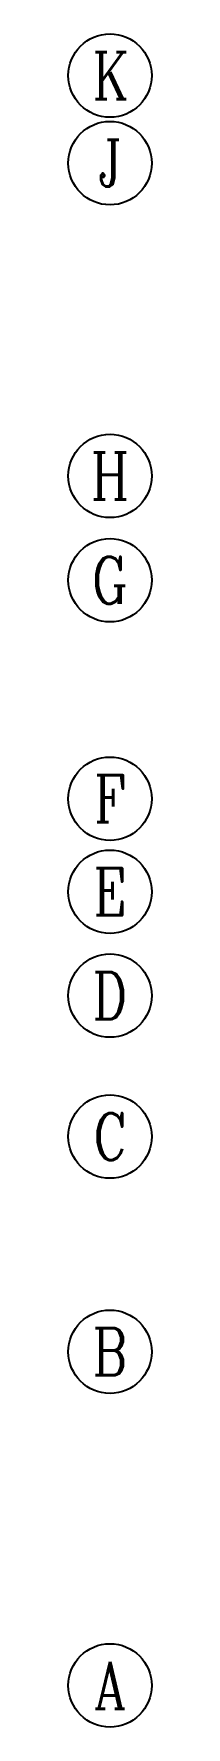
# Model space of a CAD drawing. Header units: metres. Extents: x 0 to 435, y 0 to 273.
# Drawn here: x 318.86 to 320.06, y 22.22 to 46.58 of the extents above; entities that cross this region are included whole.
import ezdxf
from ezdxf.enums import TextEntityAlignment as Align

# ---------------------------------------------------------------- set-up
doc = ezdxf.new("R2010")
doc.units = ezdxf.units.M
doc.header["$MEASUREMENT"] = 0
doc.layers.add('YQ_AXIS', color=3, linetype='Continuous')
doc.styles.add('YQ_AXIS', font='COMPLEX.SHX', dxfattribs={"width": 0.8, "bigfont": 'GBCBIG.SHX'})

msp = doc.modelspace()

# ---------------------------------------------------------------- linework, layer by layer
at = {"layer": 'YQ_AXIS'}
for centre in [(319.4554, 45.9761), (319.4554, 44.7161), (319.4554, 40.2161), (319.4554, 38.7161), (319.4554, 35.5721), (319.4554, 34.2341), (319.4554, 32.7401), (319.4554, 30.7121), (319.4554, 27.6161), (319.4554, 22.8161)]:
    msp.add_circle(centre, 0.6, dxfattribs=at)

# ---------------------------------------------------------------- texts
at = {"layer": 'YQ_AXIS', "color": 7, "style": 'YQ_AXIS', "width": 0.8}
for s, p in [('K', (319.4554, 45.9761)), ('J', (319.4554, 44.7161)), ('H', (319.4554, 40.2161)), ('G', (319.4554, 38.7161)), ('F', (319.4554, 35.5721)), ('E', (319.4554, 34.2341)), ('D', (319.4554, 32.7401)), ('C', (319.4554, 30.7121)), ('B', (319.4554, 27.6161)), ('A', (319.4554, 22.8161))]:
    msp.add_text(s, height=0.675, dxfattribs=at).set_placement(p, align=Align.MIDDLE)

doc.saveas('drawing.dxf')
